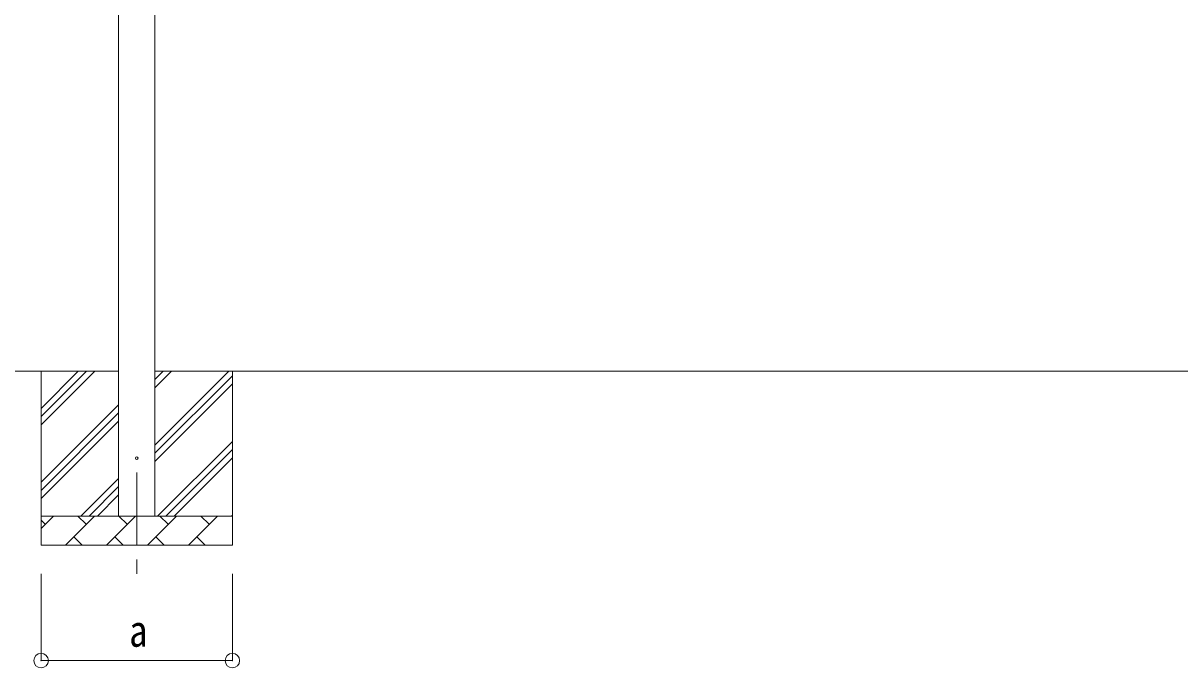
# Model space of a CAD drawing. Units: millimetres, scale not verified. Extents: x -14053 to 14053, y -9700 to 9700.
# Drawn here: x -9197 to -5205, y -183 to 2042 of the extents above; entities that cross this region are included whole.
import ezdxf
from ezdxf.enums import TextEntityAlignment as Align

# ---------------------------------------------------------------- set-up
doc = ezdxf.new("R2010")
doc.units = ezdxf.units.MM
doc.header["$LTSCALE"] = 50
doc.header["$PDMODE"] = 32
doc.header["$PDSIZE"] = 50
doc.linetypes.add('CHAIN1', pattern=[8, 5, -1, 1, -1])
for name, color, linetype, lineweight in [('0-2_建具', 4, 'Continuous', 9), ('0-3_階段', 7, 'CHAIN1', 9), ('0-4_設備', 7, 'Continuous', 9), ('0-8_外構', 6, 'Continuous', 9)]:
    doc.layers.add(name, color=color, linetype=linetype, lineweight=lineweight)
doc.styles.add('ＭＳ ゴシック', font='')
doc.styles.get('ＭＳ ゴシック').set_extended_font_data('MS Gothic')

msp = doc.modelspace()

# ---------------------------------------------------------------- linework, layer by layer
at = {"layer": '0-2_建具'}
for p, q in [((-8867.21, 341.06), (-8867.21, 3196.06)), ((-8742.21, 3196.06), (-8742.21, 341.06))]:
    msp.add_line(p, q, dxfattribs=at)
msp.add_circle((-8804.71, 541.06), 4.5, dxfattribs=at)
at = {"layer": '0-3_階段'}
msp.add_line((-8804.71, 491.06), (-8804.71, 142.06), dxfattribs=at)
at = {"layer": '0-4_設備'}
for p, q in [((-8867.21, 841.06), (-9860.31, 841.06)), ((-9134.71, 841.06), (-9134.71, 241.06)), ((-9134.71, 656.01), (-8949.66, 841.06)), ((-9134.71, 684.3), (-8977.94, 841.06)), ((-9134.71, 712.58), (-9006.23, 841.06)), ((-3594.21, 841.06), (-8742.21, 841.06)), ((-8742.21, 585.97), (-8487.11, 841.06)), ((-8742.21, 783.96), (-8685.1, 841.06)), ((-8742.21, 812.24), (-8713.38, 841.06)), ((-8474.71, 841.06), (-8474.71, 241.06)), ((-8742.21, 557.68), (-8474.71, 825.18)), ((-8742.21, 529.4), (-8474.71, 796.9)), ((-9134.71, 458.02), (-8867.21, 725.52)), ((-9134.71, 429.74), (-8867.21, 697.24)), ((-9134.71, 401.46), (-8867.21, 668.96)), ((-8732.55, 341.06), (-8474.71, 598.91)), ((-8704.27, 341.06), (-8474.71, 570.62)), ((-8675.98, 341.06), (-8474.71, 542.34)), ((-8997.11, 341.06), (-8867.21, 470.97)), ((-8968.83, 341.06), (-8867.21, 442.68)), ((-8940.54, 341.06), (-8867.21, 414.4)), ((-9134.71, 341.06), (-8474.71, 341.06)), ((-9134.71, 298.17), (-9091.82, 341.06)), ((-9120.37, 312.51), (-9134.71, 326.85)), ((-9050.39, 241.06), (-8950.39, 341.06)), ((-8978.95, 312.51), (-9007.5, 341.06)), ((-8908.97, 241.06), (-8808.97, 341.06)), ((-8837.53, 312.51), (-8866.08, 341.06)), ((-8767.55, 241.06), (-8667.55, 341.06)), ((-8696.11, 312.51), (-8724.66, 341.06)), ((-8626.13, 241.06), (-8526.13, 341.06)), ((-8554.68, 312.51), (-8583.24, 341.06)), ((-8477.99, 341.06), (-8474.71, 344.35)), ((-8474.71, 241.06), (-9134.71, 241.06)), ((-9021.84, 269.62), (-8993.29, 241.06)), ((-8880.42, 269.62), (-8851.87, 241.06)), ((-8739, 269.62), (-8710.45, 241.06)), ((-8597.58, 269.62), (-8569.02, 241.06))]:
    msp.add_line(p, q, dxfattribs=at)
at = {"layer": '0-8_外構'}
for p, q in [((-9134.71, -157.94), (-9134.71, 142.06)), ((-8474.71, -157.94), (-8474.71, 142.06)), ((-9134.71, -157.94), (-8474.71, -157.94))]:
    msp.add_line(p, q, dxfattribs=at)
for p in [(-9134.71, -157.94), (-8474.71, -157.94)]:
    msp.add_point(p, dxfattribs=at)

# ---------------------------------------------------------------- texts
at = {"layer": '0-8_外構', "color": 7, "style": 'ＭＳ ゴシック', "width": 0.85}
msp.add_text('a', height=110, dxfattribs=at).set_placement((-8830.96, -142.94), align=Align.BOTTOM_LEFT)

doc.saveas('drawing.dxf')
